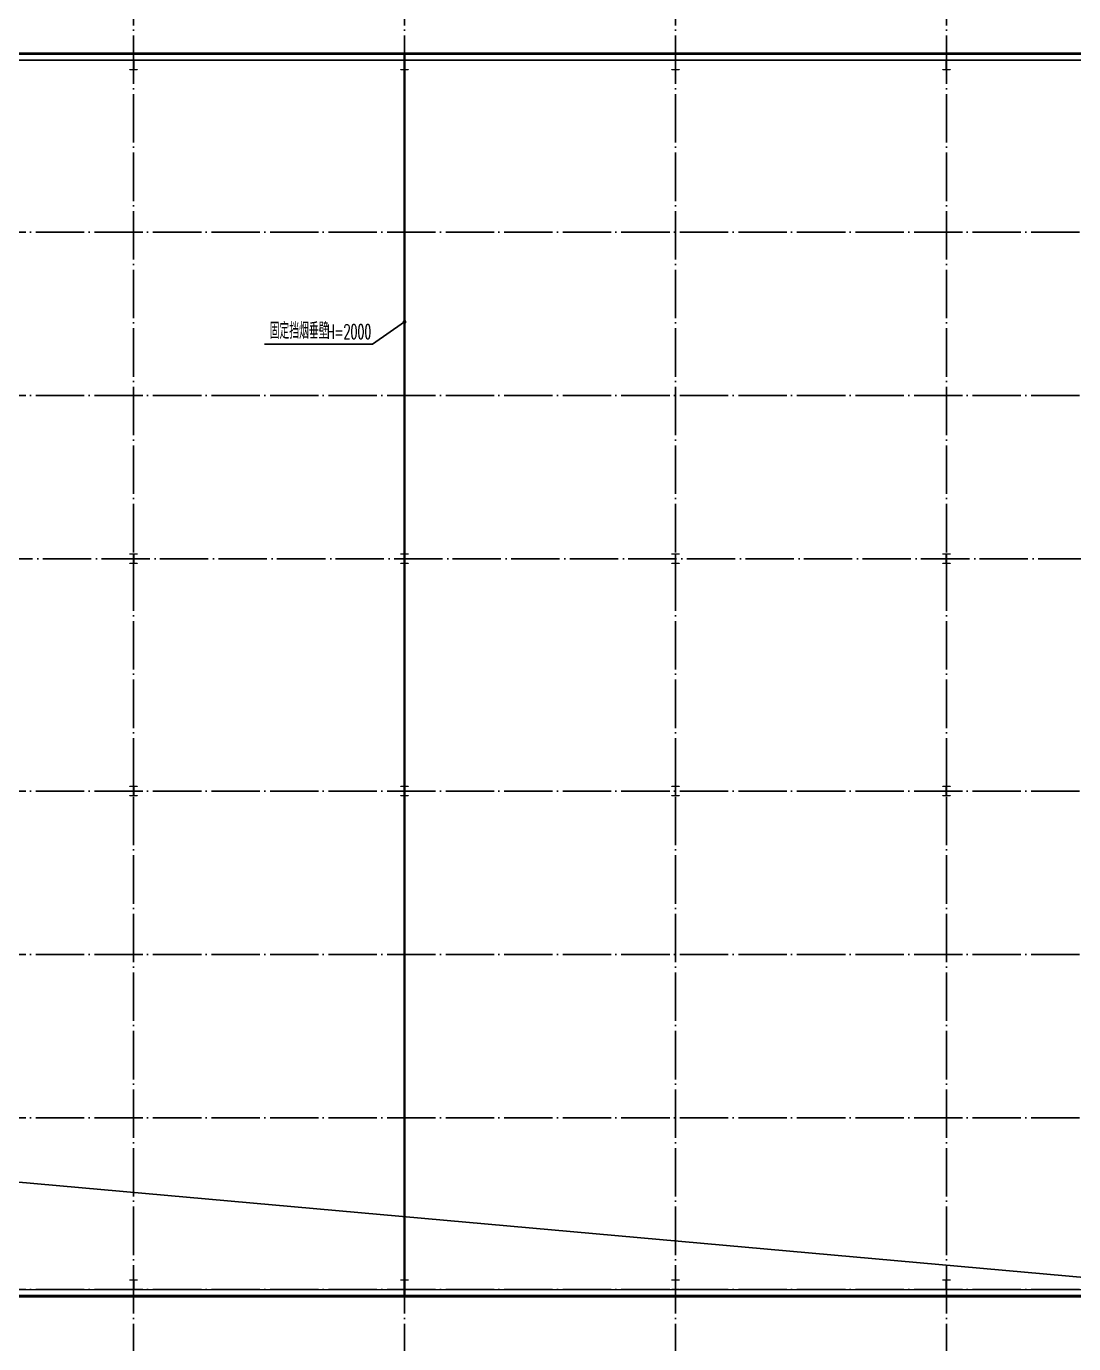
# Model space of a CAD drawing. Extents: x 758840 to 1108724, y -102573 to 143521.
# Drawn here: x 1022141 to 1065433, y 44371 to 98814 of the extents above; entities that cross this region are included whole.
import ezdxf

# ---------------------------------------------------------------- set-up
doc = ezdxf.new("R2010")
doc.units = 0
doc.header["$LTSCALE"] = 1000
doc.header["$MEASUREMENT"] = 0
for name, pattern in [('CONTINOUS', [0]), ('DASH', [0.35, 0.25, -0.1]), ('DOTE', [2.42, 2, -0.2, 0.02, -0.2])]:
    doc.linetypes.add(name, pattern=pattern)
for name, color, linetype in [('AXIS', 3, 'Continuous'), ('DIM_LEAD', 3, 'Continuous'), ('DOTE', 8, 'DOTE'), ('PUB_TEXT', 7, 'Continuous'), ('WALL', 6, 'Continuous'), ('WALL-MOVE', 6, 'Continuous')]:
    doc.layers.add(name, color=color, linetype=linetype)
doc.layers.add('细实线', color=3, linetype='Continuous', lineweight=5)
doc.layers.add('钢柱', color=51, linetype='Continuous', lineweight=13)
doc.styles.add('_TCH_DIM', font='SIMPLEX.shx', dxfattribs={"width": 0.8, "bigfont": 'GBCBIG.shx'})

msp = doc.modelspace()

# ---------------------------------------------------------------- linework, layer by layer
at = {"layer": 'AXIS'}
msp.add_lwpolyline([(959173.53, 97396.69), (966544.91, 55991.24), (1071411.54, 46610.69)], dxfattribs=at)
at = {"layer": 'DIM_LEAD', "linetype": 'CONTINOUS'}
for p, q in [((1037773.53, 86599.42), (1036452.03, 85685.46)), ((1036452.03, 85685.46), (1031990.21, 85685.46))]:
    msp.add_line(p, q, dxfattribs=at)
at = {"layer": 'DIM_LEAD', "linetype": 'CONTINOUS', "const_width": 80}
msp.add_lwpolyline([(1037806.43, 86622.17, 1), (1037740.64, 86576.67, 1)], format="xyb", close=True, dxfattribs=at)
at = {"layer": 'DOTE'}
for p, q in [((1026573.53, 108115.11), (1026573.53, 37310.69)), ((1037773.53, 108115.11), (1037773.53, 37310.69)), ((1048973.53, 108115.11), (1048973.53, 37310.69)), ((1060173.53, 108115.11), (1060173.53, 37310.69)), ((949935.18, 97710.69), (1082773.53, 97710.69)), ((949935.18, 90310.69), (1092581.4, 90310.69)), ((949935.18, 83560.69), (1092581.4, 83560.69)), ((1092581.4, 76810.69), (949935.18, 76810.69)), ((949935.18, 67210.69), (1092581.4, 67210.69)), ((949935.18, 60460.69), (1092581.4, 60460.69)), ((949935.18, 53710.69), (1092581.4, 53710.69)), ((949935.18, 46610.69), (1082773.53, 46610.69)), ((949935.18, 46310.69), (1082773.53, 46310.69))]:
    msp.add_line(p, q, dxfattribs=at)
at = {"layer": 'WALL'}
for p, q in [((958873.53, 97710.69), (1071373.53, 97710.69)), ((958873.53, 97660.69), (1071373.53, 97660.69))]:
    msp.add_line(p, q, dxfattribs=at)
at = {"layer": 'WALL-MOVE'}
for p, q in [((958873.53, 46310.69), (1072273.53, 46310.69)), ((1072273.53, 46360.69), (958923.53, 46360.69))]:
    msp.add_line(p, q, dxfattribs=at)
at = {"layer": '细实线', "linetype": 'DASH', "ltscale": 3, "const_width": 100}
msp.add_lwpolyline([(1037773.53, 46360.69), (1037773.53, 97660.69)], dxfattribs=at)
at = {"layer": '细实线', "ltscale": 5}
for points in [[(959173.53, 76810.69), (959173.53, 97410.69), (1071411.54, 97410.69)], [(1071411.54, 97410.69), (959173.53, 97410.69), (959173.53, 46610.69), (1071411.54, 46610.69)]]:
    msp.add_lwpolyline(points, dxfattribs=at)
at = {"layer": '钢柱'}
for points in [[(1026578.54, 97024.69), (1026723.54, 97024.69), (1026723.54, 97010.69), (1026423.54, 97010.69), (1026423.54, 97024.69), (1026568.54, 97024.69), (1026568.54, 97396.69), (1026423.54, 97396.69), (1026423.54, 97410.69), (1026723.54, 97410.69), (1026723.54, 97396.69), (1026578.54, 97396.69), (1026578.54, 97024.69)], [(1037778.54, 97024.69), (1037923.54, 97024.69), (1037923.54, 97010.69), (1037623.54, 97010.69), (1037623.54, 97024.69), (1037768.54, 97024.69), (1037768.54, 97396.69), (1037623.54, 97396.69), (1037623.54, 97410.69), (1037923.54, 97410.69), (1037923.54, 97396.69), (1037778.54, 97396.69), (1037778.54, 97024.69)], [(1048978.54, 97024.69), (1049123.54, 97024.69), (1049123.54, 97010.69), (1048823.54, 97010.69), (1048823.54, 97024.69), (1048968.54, 97024.69), (1048968.54, 97396.69), (1048823.54, 97396.69), (1048823.54, 97410.69), (1049123.54, 97410.69), (1049123.54, 97396.69), (1048978.54, 97396.69), (1048978.54, 97024.69)], [(1060178.54, 97024.69), (1060323.54, 97024.69), (1060323.54, 97010.69), (1060023.54, 97010.69), (1060023.54, 97024.69), (1060168.54, 97024.69), (1060168.54, 97396.69), (1060023.54, 97396.69), (1060023.54, 97410.69), (1060323.54, 97410.69), (1060323.54, 97396.69), (1060178.54, 97396.69), (1060178.54, 97024.69)], [(1026578.54, 76624.69), (1026723.54, 76624.69), (1026723.54, 76610.69), (1026423.54, 76610.69), (1026423.54, 76624.69), (1026568.54, 76624.69), (1026568.54, 76996.69), (1026423.54, 76996.69), (1026423.54, 77010.69), (1026723.54, 77010.69), (1026723.54, 76996.69), (1026578.54, 76996.69), (1026578.54, 76624.69)], [(1037778.54, 76624.69), (1037923.54, 76624.69), (1037923.54, 76610.69), (1037623.54, 76610.69), (1037623.54, 76624.69), (1037768.54, 76624.69), (1037768.54, 76996.69), (1037623.54, 76996.69), (1037623.54, 77010.69), (1037923.54, 77010.69), (1037923.54, 76996.69), (1037778.54, 76996.69), (1037778.54, 76624.69)], [(1048978.54, 76624.69), (1049123.54, 76624.69), (1049123.54, 76610.69), (1048823.54, 76610.69), (1048823.54, 76624.69), (1048968.54, 76624.69), (1048968.54, 76996.69), (1048823.54, 76996.69), (1048823.54, 77010.69), (1049123.54, 77010.69), (1049123.54, 76996.69), (1048978.54, 76996.69), (1048978.54, 76624.69)], [(1060178.54, 76624.69), (1060323.54, 76624.69), (1060323.54, 76610.69), (1060023.54, 76610.69), (1060023.54, 76624.69), (1060168.54, 76624.69), (1060168.54, 76996.69), (1060023.54, 76996.69), (1060023.54, 77010.69), (1060323.54, 77010.69), (1060323.54, 76996.69), (1060178.54, 76996.69), (1060178.54, 76624.69)], [(1026578.54, 67024.69), (1026723.54, 67024.69), (1026723.54, 67010.69), (1026423.54, 67010.69), (1026423.54, 67024.69), (1026568.54, 67024.69), (1026568.54, 67396.69), (1026423.54, 67396.69), (1026423.54, 67410.69), (1026723.54, 67410.69), (1026723.54, 67396.69), (1026578.54, 67396.69), (1026578.54, 67024.69)], [(1037778.54, 67024.69), (1037923.54, 67024.69), (1037923.54, 67010.69), (1037623.54, 67010.69), (1037623.54, 67024.69), (1037768.54, 67024.69), (1037768.54, 67396.69), (1037623.54, 67396.69), (1037623.54, 67410.69), (1037923.54, 67410.69), (1037923.54, 67396.69), (1037778.54, 67396.69), (1037778.54, 67024.69)], [(1048978.54, 67024.69), (1049123.54, 67024.69), (1049123.54, 67010.69), (1048823.54, 67010.69), (1048823.54, 67024.69), (1048968.54, 67024.69), (1048968.54, 67396.69), (1048823.54, 67396.69), (1048823.54, 67410.69), (1049123.54, 67410.69), (1049123.54, 67396.69), (1048978.54, 67396.69), (1048978.54, 67024.69)], [(1060178.54, 67024.69), (1060323.54, 67024.69), (1060323.54, 67010.69), (1060023.54, 67010.69), (1060023.54, 67024.69), (1060168.54, 67024.69), (1060168.54, 67396.69), (1060023.54, 67396.69), (1060023.54, 67410.69), (1060323.54, 67410.69), (1060323.54, 67396.69), (1060178.54, 67396.69), (1060178.54, 67024.69)], [(1026578.54, 46624.69), (1026723.54, 46624.69), (1026723.54, 46610.69), (1026423.54, 46610.69), (1026423.54, 46624.69), (1026568.54, 46624.69), (1026568.54, 46996.69), (1026423.54, 46996.69), (1026423.54, 47010.69), (1026723.54, 47010.69), (1026723.54, 46996.69), (1026578.54, 46996.69), (1026578.54, 46624.69)], [(1037778.54, 46624.69), (1037923.54, 46624.69), (1037923.54, 46610.69), (1037623.54, 46610.69), (1037623.54, 46624.69), (1037768.54, 46624.69), (1037768.54, 46996.69), (1037623.54, 46996.69), (1037623.54, 47010.69), (1037923.54, 47010.69), (1037923.54, 46996.69), (1037778.54, 46996.69), (1037778.54, 46624.69)], [(1048978.54, 46624.69), (1049123.54, 46624.69), (1049123.54, 46610.69), (1048823.54, 46610.69), (1048823.54, 46624.69), (1048968.54, 46624.69), (1048968.54, 46996.69), (1048823.54, 46996.69), (1048823.54, 47010.69), (1049123.54, 47010.69), (1049123.54, 46996.69), (1048978.54, 46996.69), (1048978.54, 46624.69)], [(1060178.54, 46624.69), (1060323.54, 46624.69), (1060323.54, 46610.69), (1060023.54, 46610.69), (1060023.54, 46624.69), (1060168.54, 46624.69), (1060168.54, 46996.69), (1060023.54, 46996.69), (1060023.54, 47010.69), (1060323.54, 47010.69), (1060323.54, 46996.69), (1060178.54, 46996.69), (1060178.54, 46624.69)]]:
    msp.add_lwpolyline(points, dxfattribs=at)

# ---------------------------------------------------------------- texts
at = {"layer": 'PUB_TEXT', "linetype": 'CONTINOUS', "style": '_TCH_DIM'}
for s, height, width, p in [('固定挡烟垂壁', 675.177, 0.8, (1032200.21, 85895.46)), ('H=2000', 595, 0.564706, (1034559.36, 85895.46))]:
    msp.add_text(s, height=height, dxfattribs=dict(at, width=width)).set_placement(p)

doc.saveas('drawing.dxf')
